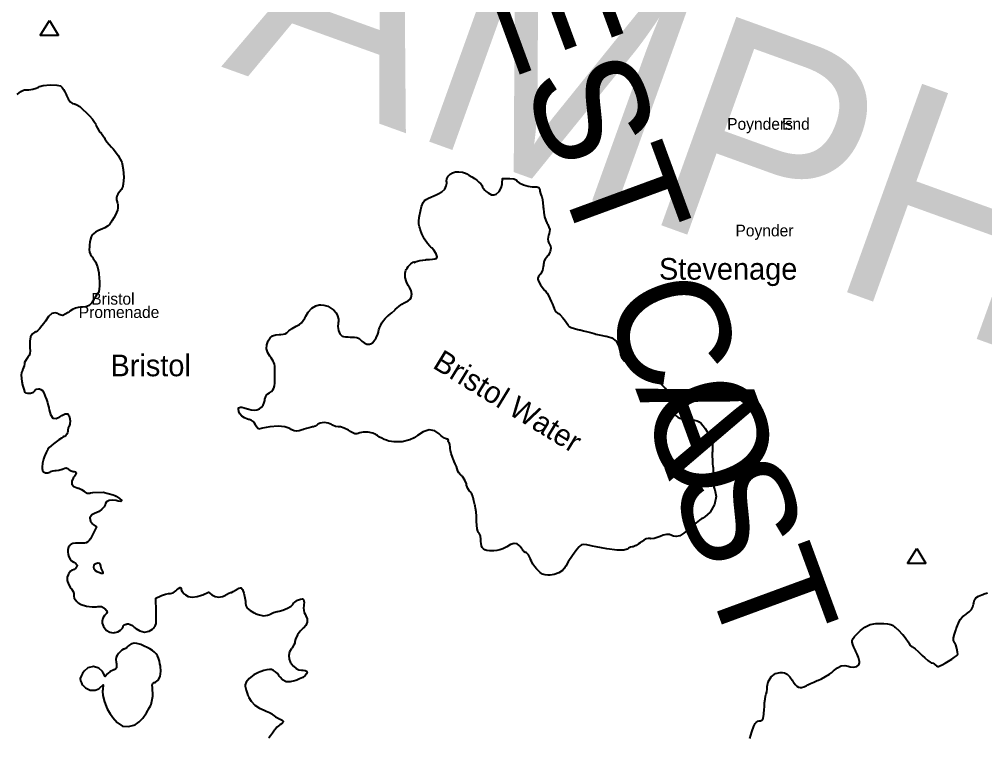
# Model space of a CAD drawing. Extents: x 0 to 24000, y 0 to 24000.
# Drawn here: x 3068 to 6137, y 11534 to 13816 of the extents above; entities that cross this region are included whole.
import ezdxf

# ---------------------------------------------------------------- set-up
doc = ezdxf.new("R2010")
doc.units = 0
for name, color, linetype in [('01B-LandmassTidal', 7, 'Continuous'), ('01C-WaterbodyNonTidal', 7, 'Continuous'), ('06B-FeaturesSummit', 7, 'Continuous'), ('xx-NamesAreaXXX', 7, 'Continuous'), ('xx-NamesPlacesXXX', 7, 'Continuous'), ('xx-NamesWaterbodyXXXX', 7, 'Continuous')]:
    doc.layers.add(name, color=color, linetype=linetype)

msp = doc.modelspace()

# ---------------------------------------------------------------- linework, layer by layer
at = {"layer": '01B-LandmassTidal'}
for points in [[(3062.1, 13577.8), (3073.6, 13587.7), (3081.7, 13591.9), (3084.5, 13592.1), (3088.2, 13592.1), (3099.1, 13592.9), (3111.7, 13594.8), (3121.8, 13597.6), (3127.5, 13600), (3129.2, 13601.1), (3132.3, 13603.2), (3144.4, 13605.9), (3166.4, 13608.1), (3187.8, 13607.2), (3198.9, 13605), (3201.3, 13603), (3202.2, 13602.4), (3204.5, 13599.4), (3208.5, 13593.4), (3212.9, 13585.9), (3216, 13580), (3217, 13577.9), (3218.5, 13574.4), (3223.7, 13563.9), (3230.3, 13554.7), (3237.3, 13549.5), (3243.5, 13547.5), (3245.6, 13547.3), (3247.1, 13547.3), (3251.6, 13545), (3260.3, 13539), (3270.6, 13530.5), (3281.4, 13520.4), (3291.9, 13509.7), (3301, 13499.3), (3307.7, 13490.2), (3310.6, 13485.3), (3311.1, 13483.4), (3311.4, 13482), (3313.2, 13477.8), (3316.9, 13470.9), (3321.7, 13463.5), (3325.7, 13458.4), (3327.2, 13456.8), (3328.4, 13455.2), (3332.1, 13450.4), (3336.3, 13444.7), (3339, 13440.2), (3340.1, 13438.3), (3340.1, 13437.6), (3340.1, 13436.7), (3341.9, 13434.1), (3347, 13427.4), (3354.5, 13418.5), (3361.3, 13410.7), (3363.6, 13408.2), (3366.3, 13405.2), (3374, 13395.7), (3382.7, 13383.6), (3389.4, 13372.4), (3392.9, 13364.9), (3393.8, 13362.3), (3395.7, 13356.9), (3398.9, 13339.8), (3400.5, 13314.8), (3398.9, 13292.5), (3396, 13280.7), (3393.8, 13277.6), (3392.9, 13276.3), (3387.4, 13268.6), (3382, 13261.1), (3381.3, 13260), (3380.4, 13258.8), (3378.3, 13255), (3377.1, 13249.9), (3377.6, 13243.5), (3379.1, 13236.7), (3379.7, 13234.5), (3380.1, 13232.9), (3381.2, 13227.9), (3381.9, 13221.9), (3381.6, 13216.1), (3380.2, 13209.9), (3377.6, 13203.1), (3373.8, 13195.2), (3368.5, 13185.7), (3363.4, 13177), (3361.6, 13174.1), (3360.4, 13172), (3355.9, 13166), (3349.2, 13159.6), (3340.1, 13154.2), (3330.7, 13149.9), (3327.5, 13148.7), (3325.2, 13147.8), (3318.1, 13144.7), (3310.7, 13140.8), (3304.9, 13136.6), (3300.5, 13131.7), (3297.3, 13125.7), (3294.9, 13118.2), (3293, 13108.9), (3291.8, 13100.2), (3291.5, 13097.3), (3291.2, 13094.2), (3290.6, 13084.9), (3291.3, 13076.4), (3294.5, 13069.1), (3299.2, 13062.6), (3300.9, 13060.4), (3303.6, 13057.1), (3310.5, 13046.1), (3317, 13030.2), (3320.9, 13010.6), (3322.6, 12991.6), (3322.8, 12985.2), (3323, 12981.4), (3323.1, 12970.1), (3322.6, 12959.1), (3321.3, 12951.8), (3319.8, 12948.4), (3318.9, 12947.5), (3318.2, 12946.9), (3313.3, 12940.1), (3308, 12931.3), (3307.2, 12929.5), (3305.3, 12926), (3298.7, 12915.9), (3290.1, 12907.4), (3279.7, 12902.9), (3269.4, 12901.7), (3266, 12901.7), (3263.4, 12901.7), (3255.5, 12901.1), (3246.5, 12898.9), (3237.3, 12894.6), (3229.1, 12889.4), (3226.4, 12887.6), (3223.4, 12885.5), (3214.4, 12879.5), (3207, 12876), (3201, 12876.5), (3195.3, 12879.2), (3193.5, 12880.1), (3190.9, 12881.6), (3182.2, 12884.3), (3172.3, 12882.1), (3161.7, 12872), (3151.2, 12857.9), (3148, 12853.1), (3146.2, 12850.4), (3140.4, 12842.7), (3132.8, 12833.6), (3126, 12826.9), (3122, 12823.9), (3120.6, 12823.3), (3117.9, 12822.2), (3110.5, 12817.1), (3104.3, 12807.7), (3101.6, 12794.4), (3101.7, 12780.8), (3102.1, 12776.2), (3102.4, 12773), (3103, 12763.3), (3102.4, 12754.5), (3099.8, 12748), (3096, 12742.9), (3094.7, 12741.4), (3093.4, 12739.8), (3088, 12731.6), (3085.3, 12726), (3085.3, 12724.1), (3085.3, 12722), (3083.4, 12715.6), (3079.9, 12705.4), (3079, 12703.3), (3078.1, 12701.1), (3075.8, 12694.5), (3074.5, 12686.2), (3075.1, 12676), (3076.8, 12665), (3077.4, 12661.4), (3078, 12658.7), (3079.9, 12650.8), (3082.7, 12641.5), (3085.3, 12634.5), (3086.9, 12631.4), (3087.6, 12630.8), (3089, 12629.7), (3094.8, 12628.5), (3104.4, 12629.3), (3113.2, 12632.5), (3117.7, 12636), (3118.2, 12637.5), (3118.6, 12638.4), (3122.8, 12641.6), (3129.5, 12642.4), (3131.1, 12642.2), (3132.6, 12642.1), (3137.2, 12640.8), (3141.8, 12637.2), (3146, 12630.2), (3149.6, 12621.5), (3150.7, 12618.7), (3151.7, 12616.3), (3154.5, 12608.9), (3157.9, 12598.8), (3160.6, 12589.3), (3161.8, 12583.7), (3162.1, 12581.8), (3162.9, 12576.4), (3167.2, 12560.6), (3174.9, 12549.6), (3185.9, 12548), (3197.5, 12553.2), (3200.9, 12555.5), (3203.9, 12557.6), (3213.8, 12562.7), (3222.3, 12563.4), (3227.3, 12557.3), (3229.3, 12547.4), (3229.5, 12544.2), (3229.7, 12541.7), (3229.2, 12530.7), (3227, 12523.8), (3226.4, 12523.4), (3225.9, 12523.1), (3223.7, 12518.3), (3222.5, 12511.5), (3222.5, 12509.3), (3222.5, 12507.8), (3221.9, 12503.3), (3219.9, 12498.6), (3216.2, 12494.6), (3211.8, 12491.7), (3210.3, 12490.8), (3208.3, 12489.8), (3202.4, 12486.2), (3193.9, 12480.7), (3185.3, 12474.4), (3177.1, 12468), (3169.7, 12461.7), (3163.7, 12456), (3159.4, 12451.2), (3157.7, 12448.6), (3157.4, 12447.7), (3157.1, 12446.8), (3154.3, 12440.2), (3150.6, 12432.6), (3149.9, 12431.3), (3148.5, 12428.5), (3145.3, 12419.7), (3142.2, 12406.7), (3140.8, 12394.3), (3141.1, 12387.2), (3141.7, 12385), (3142.3, 12383.3), (3145.7, 12378.8), (3151.9, 12375.5), (3159.3, 12375.5), (3165.1, 12377.6), (3166.8, 12378.7), (3167.9, 12379.5), (3175.1, 12382.4), (3182.8, 12383.5), (3184, 12383.4), (3185.3, 12383.3), (3194.4, 12384.4), (3204.3, 12387.1), (3206, 12387.7), (3207.7, 12388.5), (3212.9, 12390.4), (3217.8, 12391.2), (3221.8, 12389.9), (3225, 12387.5), (3226, 12386.5), (3226.9, 12385.7), (3233.2, 12382.1), (3239.3, 12380.3), (3241.3, 12380.3), (3242.8, 12380.3), (3247.3, 12379.2), (3249.5, 12375.9), (3247.8, 12370.2), (3243.6, 12363.8), (3242.1, 12361.9), (3240, 12359.2), (3235.2, 12349.8), (3235.1, 12340), (3242, 12332.4), (3252.2, 12327.9), (3255.8, 12327), (3257.4, 12326.6), (3266.2, 12322.8), (3274.2, 12317.8), (3275.4, 12316.8), (3276.9, 12315.3), (3284, 12311.3), (3292.7, 12311.5), (3295, 12312.1), (3301.7, 12313.6), (3335.3, 12314.4), (3366.5, 12306.3), (3371.9, 12303.5), (3375.8, 12301.3), (3387.2, 12294), (3393.9, 12287.7), (3391.4, 12285.2), (3382.5, 12286.3), (3379.7, 12287), (3376.2, 12287.9), (3365.4, 12289.4), (3354.1, 12288.4), (3346, 12284.1), (3342.2, 12278.8), (3341.7, 12276.8), (3341.1, 12274.5), (3337.8, 12268.2), (3331.1, 12260.1), (3322.4, 12253.4), (3315.2, 12249.7), (3312.6, 12248.9), (3309.1, 12247.9), (3299.3, 12242.3), (3293.1, 12233), (3294.3, 12222.6), (3300.6, 12214.2), (3303.2, 12212.1), (3313.4, 12204.3), (3304.4, 12185.4), (3303.1, 12182.8), (3299.2, 12174.6), (3294.7, 12166.4), (3290.5, 12160.3), (3286.3, 12156.2), (3281.4, 12153.6), (3275.6, 12152.3), (3268.4, 12151.9), (3261.6, 12152), (3259.3, 12152.1), (3256.2, 12152.2), (3247.1, 12152.3), (3238.9, 12151.5), (3233.2, 12149.3), (3229.7, 12146.6), (3228.8, 12145.5), (3227.6, 12144.2), (3224.8, 12139.5), (3222.7, 12132.3), (3222.2, 12124.5), (3223.4, 12116.5), (3225.9, 12108.7), (3229.7, 12101.8), (3234.8, 12096.1), (3239.3, 12092.9), (3240.9, 12092.2), (3242.2, 12091.7), (3247.9, 12087.8), (3251.6, 12083.3), (3251.9, 12082.4), (3252.3, 12081.4), (3251.6, 12077.6), (3248, 12072.5), (3242.4, 12068.4), (3237.8, 12066.7), (3236.2, 12066.7), (3234.9, 12066.7), (3231.1, 12063.1), (3225.8, 12056.2), (3224.8, 12054.5), (3223.5, 12052.1), (3220.6, 12044.2), (3220.4, 12033.7), (3224.3, 12022.4), (3230.4, 12012.5), (3232.7, 12009.4), (3234, 12007.7), (3239.4, 11998.9), (3241.8, 11992.2), (3241.7, 11991.4), (3241.5, 11989.6), (3241.5, 11984.1), (3243, 11978.1), (3246.8, 11972.1), (3251.7, 11966.8), (3253.5, 11965.1), (3255.9, 11962.6), (3265.4, 11957.2), (3281.5, 11951.9), (3299.7, 11949.7), (3313.3, 11950.2), (3317.8, 11951), (3320.1, 11951.5), (3329.4, 11951.2), (3337.5, 11946.7), (3339.3, 11945.1), (3340.9, 11943.7), (3345.3, 11938.7), (3347.3, 11933.9), (3345.6, 11929.3), (3341.5, 11924.9), (3340.1, 11923.6), (3338.8, 11922.4), (3334.3, 11914.5), (3332.3, 11904.8), (3332.3, 11901.6), (3332.3, 11898), (3335.5, 11887.3), (3344.1, 11876), (3356.4, 11869.2), (3367.2, 11867.7), (3370.7, 11868.3), (3373.3, 11868.7), (3381.2, 11871.2), (3390.2, 11876.1), (3396.5, 11882.1), (3398.9, 11886.7), (3398.9, 11888.3), (3398.9, 11889.3), (3402, 11892.4), (3408, 11895.1), (3409.5, 11895.4), (3410.9, 11895.6), (3415.3, 11895.7), (3421.1, 11894.1), (3427.7, 11890.3), (3433.8, 11885.6), (3435.7, 11884), (3439.3, 11881), (3451.4, 11873.9), (3466.8, 11870), (3481.3, 11872.6), (3491.5, 11878.8), (3494.2, 11881.6), (3495, 11882.5), (3497.5, 11885.3), (3500, 11888.6), (3501.8, 11892.2), (3502.9, 11896.7), (3503.5, 11902.6), (3503.7, 11910.5), (3503.5, 11921.1), (3503.3, 11931.5), (3503.2, 11934.9), (3502, 11977.3), (3518.1, 11984.7), (3520.2, 11985.7), (3532.9, 11989.9), (3542.9, 11992.2), (3546.3, 11992.2), (3549.1, 11992.2), (3557.5, 11994.7), (3566, 12000.4), (3567.5, 12002), (3569.1, 12003.7), (3574.4, 12008.4), (3579.3, 12011.3), (3582.2, 12010.5), (3583.1, 12007), (3583.1, 12005.9), (3583.1, 12004.2), (3586.2, 11998.9), (3592.3, 11991.6), (3593.7, 11990.2), (3596.2, 11988.1), (3605, 11983.2), (3618.3, 11980.6), (3633.7, 11982.4), (3647.1, 11986.7), (3651.4, 11988.6), (3669.4, 11996.5), (3680, 11988.6), (3682.3, 11986.8), (3690.7, 11982.7), (3702.7, 11980.7), (3714.7, 11982.5), (3723.1, 11986.4), (3725.5, 11988.3), (3726.8, 11989.4), (3734.2, 11993.8), (3739.4, 11996.1), (3741.1, 11996.1), (3742.9, 11996.1), (3748.1, 11998.4), (3755.7, 12003.2), (3757.2, 12004.3), (3758.7, 12005.4), (3766, 12009.5), (3771.8, 12010.9), (3772.5, 12010.6), (3774, 12010), (3777.4, 12004.9), (3782.1, 11993.2), (3785.6, 11978.5), (3787, 11967.6), (3787, 11963.9), (3787, 11961.4), (3788.3, 11954), (3792.8, 11945.9), (3802, 11938.3), (3813.3, 11931.8), (3817.2, 11929.9), (3820.6, 11928.2), (3831.4, 11924.3), (3845.1, 11922), (3857.2, 11923.1), (3864.6, 11925.9), (3866.6, 11927.5), (3867.7, 11928.2), (3876.7, 11932), (3887.9, 11935), (3890.1, 11935.3), (3894.1, 11936), (3905.7, 11939.4), (3920.7, 11945.7), (3932.6, 11952.7), (3937.9, 11957.3), (3938.7, 11959.2), (3939.3, 11961), (3943.7, 11965.2), (3952.6, 11970.9), (3962.2, 11974.7), (3968.1, 11975.5), (3969.7, 11974.9), (3970.4, 11974.7), (3972, 11973), (3973.3, 11969.4), (3973.5, 11963.6), (3973.1, 11957.4), (3972.8, 11955.3), (3972.5, 11953.1), (3972, 11946.4), (3972.4, 11938.9), (3974.3, 11932), (3976.9, 11926.5), (3977.9, 11924.7), (3979.6, 11921.8), (3983, 11912.3), (3983.5, 11900.9), (3979.5, 11890.8), (3973.3, 11883.8), (3970.9, 11882), (3968.3, 11880.2), (3961.6, 11873.1), (3952.9, 11860.7), (3946.4, 11847.8), (3943.8, 11840), (3943.8, 11837.3), (3943.8, 11835.2), (3941, 11829.1), (3935.4, 11819.9), (3934, 11818.1), (3932, 11815.5), (3927.4, 11806.7), (3924.6, 11795), (3925.8, 11783.5), (3929.2, 11775.1), (3930.9, 11772.6), (3932.8, 11769.8), (3939.5, 11761.5), (3948, 11754.3), (3957.3, 11750.3), (3965.4, 11749.1), (3968.1, 11749.1), (3970.3, 11749.1), (3976.8, 11748.2), (3981.7, 11745.6), (3983.2, 11741.7), (3981.5, 11736.9), (3976.7, 11731.6), (3969.3, 11726.1), (3959.2, 11720.9), (3950.1, 11717.2), (3946.9, 11716.2), (3942.7, 11714.8), (3929.3, 11711.7), (3916.2, 11712.1), (3905.4, 11718.1), (3897.2, 11727), (3894.8, 11730.3), (3893.4, 11732.3), (3888.7, 11738.1), (3882.8, 11744.1), (3876.8, 11748.2), (3870.4, 11750.5), (3863.2, 11751.2), (3855.1, 11750.2), (3845.6, 11747.6), (3837.2, 11744.7), (3834.4, 11743.6), (3829.1, 11741.6), (3813.8, 11733.8), (3798.6, 11722.8), (3789.2, 11711.2), (3786.1, 11702.3), (3786.2, 11699.3), (3786.2, 11697.8), (3787, 11693.4), (3789.2, 11685), (3792.5, 11675.5), (3795.3, 11668.4), (3796.4, 11666), (3798.2, 11661.8), (3805.3, 11650), (3816.8, 11637.6), (3831.8, 11627.7), (3846.3, 11621.4), (3851.3, 11619.8), (3853.3, 11619.1), (3864.1, 11614.1), (3872.7, 11608.6), (3873.6, 11607.6), (3874.6, 11606.6), (3882.8, 11600.8), (3892.9, 11595.5), (3894.8, 11594.7), (3897.3, 11593.6), (3904.4, 11589.9), (3907.8, 11585.6), (3905.3, 11581.1), (3899, 11576.7), (3896.8, 11575.4), (3895.2, 11574.5), (3887.3, 11567.9), (3881.3, 11560.9), (3880.7, 11559.8), (3880, 11558.6), (3877.6, 11555), (3872.7, 11548.3), (3866.9, 11540.6), (3862.3, 11534.7), (3860.7, 11532.7)], [(5390.1, 11532.3), (5396.3, 11553), (5403.2, 11570.7), (5407.6, 11579.6), (5409.6, 11582.1), (5410.4, 11583), (5415.6, 11586.6), (5420.5, 11588.4), (5422.2, 11588.4), (5423.8, 11588.4), (5428.6, 11589.8), (5432.5, 11595.8), (5434.9, 11608.7), (5436.3, 11625.5), (5436.7, 11631.1), (5436.8, 11634.5), (5437.5, 11644.7), (5438.8, 11656.9), (5440.2, 11666.3), (5441.3, 11670.6), (5441.8, 11671.5), (5442.3, 11672.4), (5444.3, 11680), (5445.3, 11688.6), (5445.3, 11691.5), (5445.3, 11696.7), (5448.5, 11712.2), (5457.7, 11727.9), (5472.3, 11737.8), (5486.7, 11741.3), (5491.6, 11741.3), (5493.8, 11741.3), (5500.7, 11740.1), (5508.6, 11735.8), (5517, 11727.2), (5524.8, 11716.7), (5527.2, 11713), (5528.9, 11710.6), (5534.1, 11703.5), (5539.7, 11697.8), (5545.2, 11695), (5550.2, 11694.2), (5551.9, 11694.2), (5554.6, 11694.2), (5562.5, 11695.8), (5569.5, 11698.9), (5570.3, 11699.7), (5571.2, 11700.4), (5575.1, 11702.6), (5583.2, 11706.6), (5593.5, 11711.2), (5602, 11714.7), (5604.8, 11715.8), (5608.1, 11717.1), (5617.7, 11721.4), (5630.9, 11728.4), (5643.1, 11736), (5650.7, 11741.6), (5653.1, 11743.6), (5656.8, 11746.8), (5668.6, 11755.9), (5680.7, 11762.2), (5692.2, 11763.6), (5702.6, 11761.8), (5706, 11760.9), (5709.4, 11759.9), (5719.9, 11758.6), (5730.4, 11760.3), (5737, 11765.9), (5739.3, 11772.7), (5739.3, 11775), (5739.3, 11776.4), (5738.3, 11780.8), (5735.4, 11789.5), (5731.2, 11800), (5727.4, 11808.4), (5726, 11811), (5724.7, 11813.7), (5720.9, 11821.6), (5717.5, 11830.3), (5715.8, 11837.4), (5716, 11843.6), (5718.3, 11849.5), (5722.6, 11855.7), (5729.2, 11862.5), (5735.9, 11868.7), (5738.1, 11870.7), (5742.4, 11874.4), (5756.2, 11885), (5772.6, 11893.6), (5790.4, 11897.3), (5807, 11897.6), (5812.6, 11897.3), (5816.4, 11897.1), (5827.9, 11896.3), (5838.1, 11894.4), (5845.5, 11891), (5850.7, 11887), (5852.2, 11885.5), (5853.7, 11884.1), (5863.6, 11874.4), (5874, 11864.2), (5875.7, 11862.4), (5877.4, 11860.8), (5886.3, 11850), (5893.7, 11838.8), (5894.5, 11836.9), (5895.4, 11835.1), (5900.3, 11827.5), (5903.9, 11823.6), (5905.1, 11823.6), (5906.1, 11823.6), (5908.9, 11821.6), (5915.9, 11816.2), (5925.1, 11808.1), (5933.1, 11800.6), (5935.7, 11798.1), (5938.4, 11795.6), (5946.4, 11788.2), (5956.1, 11780.1), (5963.6, 11774.6), (5966.8, 11772.6), (5967.9, 11772.6), (5969.2, 11772.6), (5973.3, 11770.9), (5977.8, 11767.6), (5978.5, 11766.8), (5979.1, 11766), (5983.6, 11762.6), (5987.7, 11760.9), (5989, 11760.9), (5990.3, 11760.9), (5993.9, 11762.2), (6001.7, 11765.8), (6011.4, 11771), (6021.8, 11777.1), (6032.1, 11783.6), (6041, 11789.7), (6047.5, 11794.7), (6050.2, 11797.1), (6050.6, 11798.1), (6051.2, 11799.7), (6050.7, 11806.1), (6048.5, 11818), (6044.8, 11829.8), (6042, 11835.9), (6040.8, 11837.3), (6039.7, 11838.4), (6038, 11842.8), (6037.9, 11851.4), (6040.7, 11863.7), (6044.7, 11876.3), (6046.3, 11880.5), (6048, 11885), (6053.3, 11898.5), (6059.3, 11909.9), (6066.3, 11917.9), (6073.9, 11923.7), (6076.5, 11925.5), (6079.3, 11927.5), (6087.7, 11934), (6094.9, 11941.8), (6099.4, 11950.5), (6101.5, 11958.8), (6101.9, 11961.6), (6102.4, 11964.3), (6104.6, 11972.1), (6109.1, 11979.1), (6117.4, 11984.4), (6127.8, 11988.6), (6131.3, 11989.8), (6134.9, 11991.1), (6146, 11994.2)]]:
    msp.add_lwpolyline(points, dxfattribs=at)
msp.add_lwpolyline([(3424.4, 11831.5), (3423.2, 11831.1), (3417, 11827.5), (3411.7, 11822.9), (3411, 11822), (3410.4, 11821.2), (3405.9, 11817.6), (3402.1, 11815.8), (3400.9, 11815.8), (3399.2, 11815.8), (3394.2, 11812.1), (3386.7, 11805), (3385.2, 11803.2), (3383.7, 11801.5), (3379.6, 11796), (3376.6, 11789.7), (3375.7, 11782.3), (3376.2, 11774.7), (3376.5, 11772.2), (3376.9, 11769.7), (3377.6, 11761.8), (3376.9, 11755.8), (3373.9, 11752.4), (3369.4, 11750.4), (3367.9, 11749.9), (3366.4, 11749.3), (3357.6, 11744.5), (3349.8, 11738.5), (3348.7, 11737.3), (3340.9, 11728.7), (3335, 11740.1), (3332.7, 11744.5), (3321.4, 11755.2), (3304.1, 11760.5), (3286.4, 11755.9), (3274.2, 11745.6), (3271.5, 11741.3), (3269.8, 11738.6), (3265, 11730.3), (3262.3, 11722.5), (3263.2, 11715.2), (3266.4, 11708.3), (3267.6, 11706), (3269.5, 11702.3), (3278.7, 11692.8), (3293.4, 11685.7), (3309.3, 11685.4), (3321, 11690.1), (3324, 11692.7), (3335.4, 11702.1), (3333.4, 11687.2), (3332.8, 11682.7), (3333.6, 11668.9), (3338.7, 11648.2), (3348, 11626.3), (3357.6, 11609.7), (3361.3, 11604.5), (3365.2, 11598.7), (3379.1, 11583), (3396.8, 11571.5), (3415.7, 11569.5), (3432.2, 11574.1), (3437.3, 11576.6), (3440.5, 11578.2), (3449.4, 11584.5), (3461.2, 11596.8), (3473, 11613.6), (3482.3, 11629.9), (3485.1, 11635.4), (3487.3, 11639.7), (3493.2, 11666.6), (3492, 11694.4), (3490.6, 11698.9), (3490.2, 11700.2), (3491.4, 11705.3), (3497, 11709.3), (3498.9, 11709.9), (3501.7, 11711), (3509.3, 11717.2), (3515.7, 11729.3), (3518, 11745.7), (3517, 11761), (3516.1, 11766), (3515.6, 11768.9), (3513.7, 11777.4), (3511.1, 11786.7), (3507.9, 11794.4), (3503.8, 11800.8), (3498.6, 11806.3), (3491.7, 11811.4), (3483, 11816.5), (3474.9, 11820.7), (3472.2, 11822), (3467.8, 11824.1), (3454.4, 11830.1), (3442.4, 11834), (3433.4, 11834.2), (3426.5, 11832.4)], close=True, dxfattribs=at)
at = {"layer": '01C-WaterbodyNonTidal'}
for points in [[(4489.1, 13326.3), (4491.3, 13325.2), (4497.6, 13321.8), (4506.3, 13316.5), (4514.8, 13310.9), (4522.6, 13305.1), (4529.5, 13299.4), (4534.9, 13294.3), (4538.4, 13290.1), (4539.7, 13287.8), (4539.7, 13287), (4539.7, 13286.1), (4540.7, 13283.2), (4543.5, 13278.8), (4547.6, 13274), (4552.6, 13269.4), (4558.2, 13265.1), (4563.9, 13261.6), (4569.2, 13259.3), (4572.6, 13258.4), (4573.8, 13258.4), (4576.4, 13258.4), (4584.1, 13261.4), (4593.2, 13269.5), (4599.9, 13281.1), (4602.9, 13291.4), (4603.2, 13294.9), (4604.4, 13311), (4624, 13311.3), (4628, 13311.3), (4640.1, 13309.8), (4647.5, 13306.2), (4648.3, 13305.1), (4650.1, 13302.8), (4657.3, 13297.4), (4670.6, 13290.9), (4686.3, 13286.2), (4698.3, 13284.4), (4702.4, 13284.3), (4705.1, 13284.3), (4713.4, 13283.8), (4719.4, 13282.3), (4722.1, 13278.8), (4723, 13273.8), (4723.2, 13272.1), (4723.4, 13270.6), (4725.1, 13262.9), (4727.4, 13257.1), (4727.9, 13256.5), (4728.4, 13256), (4729.4, 13252.4), (4731, 13244.1), (4732.4, 13232.6), (4733.5, 13222.6), (4733.7, 13219.2), (4734.1, 13215.1), (4735.6, 13202.8), (4738.1, 13189.2), (4741.8, 13177.6), (4745.3, 13169.6), (4746.7, 13167.1), (4748.1, 13164.5), (4751.9, 13156.7), (4754.2, 13149.2), (4753.9, 13142.2), (4752.1, 13135.6), (4751.4, 13133.4), (4750.7, 13131.2), (4749, 13124.7), (4748.3, 13117.9), (4749.6, 13111.5), (4752, 13105.5), (4753, 13103.6), (4753.9, 13101.7), (4756.3, 13095.8), (4757.7, 13089.7), (4757.2, 13083.8), (4755.6, 13078.6), (4754.9, 13076.9), (4754.2, 13075.2), (4749.2, 13066.2), (4743.4, 13059), (4742.4, 13058.1), (4741.1, 13057), (4736.5, 13049.1), (4734.3, 13037.5), (4734.1, 13034.6), (4734, 13031.6), (4731.5, 13018.9), (4726.2, 13009.1), (4724.7, 13007.5), (4723.6, 13006.3), (4718.7, 12999.4), (4716.1, 12994.6), (4716.1, 12993), (4716.1, 12991), (4718.9, 12984.9), (4725.5, 12972.9), (4733.3, 12961.4), (4738.1, 12955.6), (4739.6, 12954.6), (4740.4, 12954.1), (4742.2, 12951.8), (4745.8, 12946.3), (4750.1, 12938.7), (4754.7, 12929.9), (4759.2, 12920.5), (4763.3, 12911.3), (4766.6, 12903.1), (4768.2, 12898.3), (4768.6, 12896.6), (4769, 12895.1), (4773, 12888.1), (4778.7, 12883), (4780, 12882.5), (4782, 12881.7), (4787.3, 12877.5), (4796.1, 12868.5), (4804.8, 12857.1), (4810.5, 12848), (4812.2, 12844.8), (4812.8, 12843.8), (4815.8, 12841), (4822.5, 12837.5), (4832.8, 12834), (4843.8, 12831.2), (4847.4, 12830.3), (4850.9, 12829.6), (4861.2, 12827.3), (4875.4, 12823.9), (4888.4, 12820.4), (4895.9, 12818.2), (4898.4, 12817.4), (4901.2, 12816.5), (4916.9, 12812.6), (4931.2, 12809.9), (4933.3, 12809.5), (4937.9, 12809.2), (4951.4, 12804.8), (4965.1, 12794), (4974.3, 12777.3), (4978.6, 12760.4), (4979.2, 12754.7), (4979.5, 12751.7), (4982.6, 12742.9), (4990.7, 12732.1), (5004.8, 12721.4), (5020.4, 12712.3), (5025.8, 12709.6), (5028.9, 12708), (5037.9, 12703), (5049.3, 12696), (5058.7, 12689.6), (5063.3, 12685.9), (5064.6, 12684.5), (5066, 12683.1), (5075.7, 12676.1), (5086.6, 12670.9), (5088.5, 12670.4), (5091, 12669.7), (5103.2, 12662.7), (5116, 12650.3), (5118.7, 12646.9), (5120.8, 12644.3), (5126.8, 12636.1), (5132, 12626.8), (5135.2, 12617), (5136.8, 12607.9), (5137.2, 12604.9), (5137.7, 12600), (5140.1, 12585.3), (5144.4, 12571.6), (5150.9, 12561.9), (5157.8, 12555.7), (5160.3, 12554), (5162, 12552.8), (5167.6, 12549.8), (5175.4, 12547), (5184.3, 12545.4), (5192.4, 12544.9), (5195.2, 12544.9), (5197.8, 12544.9), (5205.7, 12544.6), (5214.7, 12543.4), (5222.5, 12541.1), (5229.5, 12537.4), (5235.9, 12532.3), (5242.1, 12525.3), (5248.6, 12516.2), (5253.9, 12507.8), (5255.5, 12505), (5256.9, 12502.6), (5261.1, 12495.5), (5265.3, 12487.9), (5268.3, 12481.6), (5270.3, 12475.9), (5271.4, 12469.9), (5271.8, 12463), (5271.7, 12454.6), (5271.3, 12446.5), (5271.2, 12443.8), (5271.1, 12440.3), (5271.1, 12429.8), (5271.5, 12415.8), (5272.2, 12403.5), (5272.8, 12396.9), (5273.2, 12394.8), (5273.6, 12392.4), (5274, 12378.4), (5272.6, 12364.5), (5272, 12362.2), (5271.5, 12360), (5270.4, 12353.2), (5270.5, 12345.6), (5272.6, 12337.5), (5275.6, 12329.9), (5276.7, 12327.4), (5279.5, 12321.3), (5282.9, 12300.9), (5278.4, 12274.7), (5264.1, 12251.1), (5247.1, 12235.8), (5240.7, 12232.1), (5238.1, 12230.6), (5230.8, 12225.7), (5219.3, 12217.2), (5207.6, 12207.7), (5199.7, 12200.8), (5197.1, 12198.4), (5193.2, 12194.6), (5180.7, 12183.8), (5167.4, 12175.6), (5155.9, 12173.2), (5147.5, 12174.9), (5145, 12176), (5142.6, 12177.1), (5135.3, 12179.4), (5125.8, 12180), (5115.3, 12177.8), (5105.4, 12174), (5102.3, 12172.5), (5099.5, 12171.3), (5086.6, 12167.3), (5075.5, 12166.6), (5073.6, 12167), (5072.1, 12167.4), (5067.2, 12167.6), (5060.8, 12166.2), (5053.3, 12162.2), (5046.2, 12157.1), (5043.8, 12155.3), (5042, 12153.8), (5036.1, 12149.8), (5028.8, 12145.3), (5022.6, 12142.3), (5019.4, 12141.2), (5018.4, 12141.2), (5016.6, 12141.2), (5011.3, 12139.4), (5004.7, 12136), (5003.5, 12135.3), (5000.6, 12133.3), (4989.9, 12130.2), (4968.5, 12129.6), (4936.3, 12133.9), (4901.9, 12140.6), (4890.6, 12143.1), (4886, 12144.2), (4872.4, 12147.1), (4861.9, 12148.3), (4855.6, 12146.9), (4851.2, 12143.9), (4849.8, 12142.7), (4847.7, 12141), (4840.4, 12131.9), (4826.9, 12113.5), (4813.1, 12092.9), (4805.1, 12079.8), (4802.8, 12075.3), (4801.3, 12072.5), (4794.8, 12065.2), (4783.1, 12057.6), (4768.6, 12052.7), (4756, 12051), (4751.8, 12051), (4748.7, 12051), (4739.5, 12051.4), (4731.2, 12053.5), (4723.8, 12058.9), (4716.5, 12066.5), (4714.2, 12069), (4712.3, 12071), (4707.4, 12077.2), (4701.1, 12086.1), (4696, 12094.9), (4693.5, 12100.4), (4693, 12102.3), (4692.2, 12104.9), (4686.9, 12115.1), (4680.1, 12121.7), (4678.5, 12122.3), (4677.2, 12122.9), (4671.8, 12126.2), (4669.1, 12128.6), (4669.1, 12129.4), (4669.1, 12130.7), (4666.2, 12134.5), (4660.6, 12141.5), (4659.3, 12143.1), (4657.4, 12145.1), (4650.6, 12149.8), (4641.4, 12151.4), (4629.7, 12147.8), (4617.6, 12141.2), (4613.8, 12138.8), (4611.7, 12137.5), (4605.2, 12134.1), (4596.2, 12131), (4585.8, 12129.2), (4576.2, 12128.3), (4573, 12128.2), (4570.5, 12128.1), (4562.9, 12128.3), (4554.7, 12129.1), (4548.2, 12130.9), (4543.4, 12133.9), (4539.9, 12138.1), (4537.6, 12143.8), (4536.3, 12151.2), (4535.8, 12158.1), (4535.8, 12160.3), (4535.8, 12164.1), (4533.9, 12175.2), (4530.1, 12184.3), (4529.1, 12185.4), (4528.1, 12186.6), (4525.7, 12190.7), (4523.5, 12198.2), (4522.2, 12209.3), (4521.7, 12221.1), (4521.7, 12225), (4521.7, 12228.4), (4521.2, 12238.5), (4520.2, 12252), (4518.7, 12263.9), (4517.5, 12270.4), (4517, 12272.5), (4516.3, 12274.6), (4513, 12286.8), (4510.6, 12297.7), (4510.3, 12299.1), (4510, 12300.6), (4506.4, 12308.7), (4501.2, 12315.8), (4500.1, 12316.8), (4499, 12317.7), (4494, 12325.8), (4490.3, 12336.3), (4489.9, 12338.3), (4489.5, 12340.8), (4484.9, 12352.6), (4476.8, 12363.7), (4474.6, 12365.8), (4473.2, 12367), (4469.4, 12371), (4465.1, 12376.2), (4462.3, 12380.8), (4461.3, 12383.4), (4461.3, 12384.2), (4461.3, 12385.3), (4460.3, 12388.4), (4457.8, 12395.7), (4454, 12404.8), (4450.7, 12412.3), (4449.5, 12414.8), (4448.3, 12417.5), (4444.9, 12426), (4441.2, 12437), (4438.7, 12446.9), (4437.8, 12452.8), (4437.8, 12454.8), (4437.8, 12457.6), (4436.6, 12466.3), (4434.4, 12472.1), (4433.8, 12472.4), (4433.2, 12472.8), (4431.5, 12475.4), (4431.6, 12478.2), (4431.9, 12478.7), (4432.2, 12479.1), (4431.9, 12481.2), (4429.2, 12482.2), (4428.4, 12482.2), (4427.5, 12482.2), (4424.7, 12483.3), (4419.5, 12486.3), (4413.3, 12490.6), (4408.4, 12494.6), (4406.8, 12495.9), (4402.7, 12499.6), (4388.8, 12508.7), (4371.2, 12512), (4351.8, 12505.8), (4333.6, 12494.1), (4328, 12489.7), (4323.9, 12486.5), (4309.2, 12480.1), (4285.1, 12474.6), (4259.9, 12473.8), (4243, 12476.3), (4237.8, 12478.3), (4235.3, 12479.2), (4227.9, 12482.1), (4220.6, 12485.4), (4213.7, 12489.5), (4207.1, 12494), (4204.9, 12495.5), (4202.1, 12497.5), (4192.5, 12501.4), (4177, 12504.6), (4161.2, 12504.8), (4150.8, 12503.1), (4147.7, 12501.8), (4146, 12501.1), (4140.9, 12499.6), (4135, 12499.8), (4128, 12502.9), (4120.3, 12507.6), (4117.9, 12509.3), (4114.9, 12511.1), (4100.7, 12518.1), (4089.8, 12521.4), (4086.1, 12521.4), (4083.1, 12521.4), (4073.8, 12523.2), (4064.4, 12526.8), (4063, 12527.7), (4060.2, 12529.6), (4050.5, 12533.3), (4037, 12535.5), (4024.7, 12534), (4017.5, 12530.7), (4016, 12528.9), (4015.1, 12527.9), (4009, 12523.6), (4003.6, 12521.4), (4001.8, 12521.4), (4000.7, 12521.4), (3997.2, 12520.8), (3989.9, 12519.1), (3980.9, 12516.6), (3973.6, 12514.4), (3971.2, 12513.6), (3967.9, 12512.4), (3957.7, 12509.2), (3949.1, 12507.7), (3942.1, 12509.2), (3935.1, 12512.4), (3932.8, 12513.6), (3928.1, 12516.1), (3912.7, 12521.4), (3890.7, 12524.2), (3864.8, 12522.1), (3841, 12517.2), (3833.3, 12515.1), (3832.2, 12514.8), (3826.8, 12516.9), (3821.4, 12524.5), (3820.3, 12526.9), (3819.4, 12528.7), (3816.2, 12533.9), (3811.5, 12539), (3805.5, 12542.7), (3799.3, 12545.1), (3797.2, 12545.7), (3794, 12546.6), (3784.7, 12550.1), (3775.6, 12556), (3769.5, 12563.6), (3766.4, 12571), (3765.8, 12573.5), (3765.5, 12575), (3764.8, 12579.2), (3765.4, 12582.4), (3768, 12583.8), (3771.6, 12584.1), (3772.9, 12584.1), (3775.5, 12584.1), (3783.3, 12582.6), (3793.5, 12579.4), (3795.3, 12578.7), (3797.7, 12577.7), (3805.3, 12575.6), (3814.9, 12574.6), (3823.8, 12575.9), (3831.6, 12579), (3838.3, 12584), (3843.6, 12590.6), (3847.2, 12598.8), (3848.8, 12606), (3848.9, 12608.4), (3849, 12610.2), (3851.5, 12618.7), (3855.5, 12624.7), (3856.4, 12625.3), (3858.3, 12626.4), (3863.9, 12630.1), (3869.7, 12634.5), (3874, 12639.4), (3877.1, 12645), (3879.2, 12651.8), (3880.4, 12660.4), (3880.9, 12671.3), (3881.1, 12681.5), (3881.1, 12684.9), (3881.1, 12688), (3881, 12697.4), (3880.8, 12707.2), (3880.2, 12714.7), (3879.2, 12720.8), (3877.6, 12725.9), (3875.1, 12730.9), (3871.8, 12736.2), (3868.5, 12741), (3867.4, 12742.5), (3864.9, 12746), (3858.6, 12757.1), (3854.5, 12769.9), (3855, 12782.2), (3858.3, 12792.3), (3859.9, 12795.4), (3861.2, 12797.9), (3866.1, 12805), (3873.6, 12811.2), (3883.9, 12814.5), (3894.4, 12815.4), (3897.9, 12815.4), (3900.1, 12815.4), (3906.7, 12816), (3913.4, 12817.6), (3919, 12820.7), (3923, 12824.3), (3924.2, 12825.6), (3925.6, 12827), (3935.8, 12834.7), (3948.1, 12841.8), (3950.5, 12842.9), (3952.6, 12843.8), (3958.7, 12847.2), (3965.4, 12852.5), (3971.1, 12859.7), (3975.5, 12867), (3976.7, 12869.5), (3979, 12873.9), (3987, 12886.3), (3998.7, 12898.9), (4011.2, 12906.8), (4021, 12909.5), (4024.2, 12909.5), (4027.3, 12909.5), (4036.8, 12908.3), (4048.6, 12904.8), (4059.1, 12899.2), (4068.2, 12892.1), (4075.3, 12883.6), (4080.3, 12874.1), (4082.7, 12864), (4082.7, 12856), (4082.2, 12853.5), (4081.5, 12850.2), (4081.2, 12840.3), (4083.2, 12827.6), (4087.6, 12817.3), (4092.1, 12812.1), (4094, 12811.1), (4095, 12810.4), (4098.7, 12809.3), (4105.6, 12808), (4113.9, 12807.3), (4120.4, 12807.1), (4122.6, 12807.2), (4125.3, 12807.2), (4133.6, 12807.1), (4141.6, 12805.5), (4148.2, 12802), (4153.8, 12797.4), (4155.5, 12795.8), (4157.6, 12793.9), (4164.6, 12788.9), (4173.5, 12785), (4181.9, 12784.5), (4187.6, 12786.2), (4189.2, 12787.2), (4191, 12788.3), (4195.5, 12793.8), (4202.4, 12804.5), (4208.1, 12816), (4210.4, 12822.3), (4210.4, 12824.4), (4210.4, 12825.9), (4211.2, 12830.1), (4213.5, 12836.9), (4217, 12844.4), (4221.2, 12852.1), (4226.1, 12859.6), (4231.2, 12866.3), (4236.3, 12871.7), (4239.7, 12874.7), (4241, 12875.4), (4242.6, 12876.3), (4252.4, 12883.6), (4261.6, 12892.3), (4262.9, 12893.9), (4264.1, 12895.3), (4268.4, 12899.4), (4276, 12905.5), (4284.7, 12911.5), (4291.2, 12915.4), (4293.5, 12916.6), (4296.2, 12918), (4304.4, 12922.5), (4310.8, 12927.5), (4314.1, 12932.9), (4315.3, 12938.3), (4315.5, 12940.1), (4315.7, 12942.5), (4314.1, 12953.7), (4308.6, 12965.1), (4306.8, 12967.6), (4304.6, 12971), (4298.9, 12982.3), (4294.7, 12996.7), (4294.4, 13010.1), (4296.7, 13019.4), (4298.2, 13022), (4298.8, 13023.1), (4300.9, 13026.3), (4304.6, 13030.8), (4308.8, 13035.3), (4313.2, 13039.4), (4317.4, 13042.7), (4320.8, 13044.9), (4323.2, 13045.6), (4324.1, 13044.7), (4324.1, 13044.4), (4324.1, 13044.3), (4325.7, 13043.9), (4328.8, 13045.8), (4329.6, 13046.3), (4330.2, 13046.9), (4333.7, 13048.2), (4341.3, 13050.1), (4351, 13051.8), (4359, 13052.8), (4361.7, 13053), (4364.4, 13053.3), (4372.6, 13054), (4382.1, 13054.9), (4389.4, 13055.8), (4392.8, 13056.3), (4393.5, 13056.5), (4394.5, 13056.9), (4396.3, 13061.7), (4393.5, 13071.4), (4386.4, 13082.7), (4379.1, 13090.8), (4376.2, 13093), (4373.2, 13095.4), (4365.4, 13103.8), (4355.8, 13117.7), (4347.8, 13134.7), (4342.6, 13149.5), (4341.3, 13154.6), (4340.6, 13157.3), (4338.7, 13165.6), (4337.9, 13175.4), (4339, 13186.5), (4341.3, 13197.9), (4342.1, 13201.6), (4343.3, 13206.8), (4347.3, 13222.2), (4351.6, 13234.2), (4356.5, 13240.9), (4361.8, 13244.2), (4363.7, 13245.1), (4365, 13245.8), (4369.1, 13247.8), (4376.9, 13251.6), (4386.2, 13255.9), (4393.4, 13259.2), (4395.8, 13260.4), (4399.7, 13262.2), (4411, 13268.7), (4420.7, 13277.4), (4425.7, 13287.3), (4426.9, 13296.5), (4426.8, 13299.6), (4426.6, 13302), (4427.7, 13309.3), (4431.5, 13317.7), (4437.6, 13324.3), (4445.6, 13329.1), (4455.2, 13331.9), (4465.9, 13332.4), (4477.4, 13330.7), (4486.3, 13327.6)], [(3325.2, 12085.1), (3325.1, 12084.7), (3326.2, 12079.1), (3329.1, 12070.5), (3329.9, 12068.6), (3330.8, 12066.4), (3333.4, 12059.7), (3333.5, 12055.9), (3328.8, 12056.4), (3321.1, 12059.3), (3318.5, 12060.4), (3316.4, 12061.3), (3310.3, 12064.9), (3305.9, 12069.9), (3305, 12076.1), (3306.4, 12082.4), (3307.2, 12084.3), (3307.6, 12085.4), (3311.3, 12087.9), (3317.9, 12089.4), (3323.7, 12088.5), (3325.4, 12085.7)]]:
    msp.add_lwpolyline(points, close=True, dxfattribs=at)
at = {"layer": '06B-FeaturesSummit'}
for p, q in [((3134.9, 13764.6), (3164, 13812.2)), ((3164, 13812.2), (3193.1, 13764.6)), ((3193.1, 13764.6), (3134.9, 13764.6)), ((5891.6, 12087.3), (5920.7, 12135)), ((5920.7, 12135), (5949.7, 12087.3)), ((5949.7, 12087.3), (5891.6, 12087.3))]:
    msp.add_line(p, q, dxfattribs=at)

# ---------------------------------------------------------------- texts
at = {"layer": 'xx-NamesAreaXXX'}
for s, height, rotation, p in [('WEST CO', 354.5, 290.187, (4402.6, 14338.6)), ('AMPHITROS', 703.71, 340.192, (3708.3, 13666.7)), ('AST', 354.5, 290.187, (5025.6, 12644))]:
    msp.add_text(s, height=height, rotation=rotation, dxfattribs=at).set_placement(p)
at = {"layer": 'xx-NamesPlacesXXX'}
for s, height, p in [('Poynders', 37.04, (5318.2, 13465.6)), ('End', 37.04, (5492.7, 13465.6)), ('Poynder', 37.04, (5344.6, 13127)), ('Stevenage', 68.78, (5101.6, 12989.4)), ('Bristol', 37.04, (3297.1, 12910.1)), ('Promenade', 37.04, (3257.4, 12867.7)), ('Bristol', 68.78, (3358.2, 12682.6))]:
    msp.add_text(s, height=height, dxfattribs=at).set_placement(p)
at = {"layer": 'xx-NamesWaterbodyXXXX'}
msp.add_text('Bristol Water', height=68.783, rotation=328.561, dxfattribs=at).set_placement((4378.8, 12711.2))

doc.saveas('drawing.dxf')
